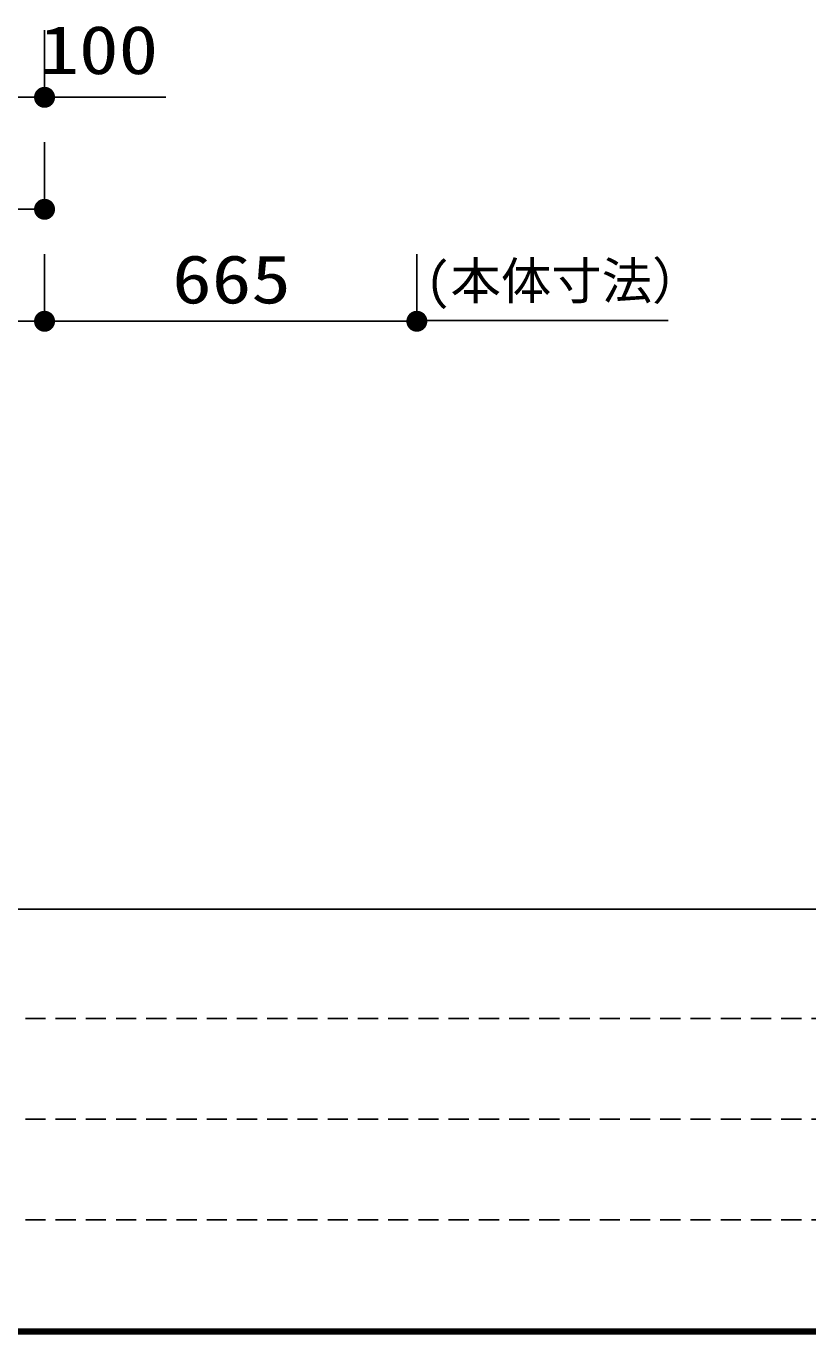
# Model space of a CAD drawing. Units: millimetres, scale not verified. Extents: x -8093 to 8093, y -5792 to 5792.
# Drawn here: x -3674 to -2277, y -5792 to -3457 of the extents above; entities that cross this region are included whole.
import ezdxf
from ezdxf.enums import TextEntityAlignment as Align

# ---------------------------------------------------------------- set-up
doc = ezdxf.new("R2010")
doc.units = ezdxf.units.MM
doc.header["$LTSCALE"] = 30
doc.linetypes.add('DASHED1', pattern=[1.8, 1.2, -0.6])
doc.layers.add('0-0_Axis_waku', color=7, linetype='Continuous', lineweight=25)
doc.layers.add('0-4_00クル-フ-6寸法', color=132, linetype='Continuous', lineweight=25)
doc.styles.add('ＭＳ ゴシック', font='')
doc.styles.get('ＭＳ ゴシック').set_extended_font_data('MS Gothic')

msp = doc.modelspace()

# ---------------------------------------------------------------- linework, layer by layer
at = {"layer": '0-0_Axis_waku'}
for p, q in [((-8085, -5034), (8085, -5034)), ((8092.8, -5791.8), (-8092.8, -5791.8)), ((8092.2, -5791.2), (-8092.2, -5791.2)), ((8091.6, -5790.6), (-8091.6, -5790.6)), ((8091, -5790), (-8091, -5790)), ((8090.4, -5789.4), (-8090.4, -5789.4)), ((8089.8, -5788.8), (-8089.8, -5788.8)), ((8089.2, -5788.2), (-8089.2, -5788.2)), ((8088.6, -5787.6), (-8088.6, -5787.6)), ((8088, -5787), (-8088, -5787)), ((8087.4, -5786.4), (-8087.4, -5786.4)), ((8086.8, -5785.8), (-8086.8, -5785.8)), ((8086.2, -5785.2), (-8086.2, -5785.2)), ((8085.6, -5784.6), (-8085.6, -5784.6)), ((-8085, -5784), (8085, -5784)), ((8093.4, -5792.4), (-8093.4, -5792.4))]:
    msp.add_line(p, q, dxfattribs=at)
at = {"layer": '0-0_Axis_waku', "linetype": 'DASHED1'}
for p, q in [((-75, -5229), (-8085, -5229)), ((-75, -5409), (-8085, -5409)), ((-75, -5589), (-8085, -5589))]:
    msp.add_line(p, q, dxfattribs=at)
at = {"layer": '0-4_00クル-フ-6寸法', "color": 4}
for p, q in [((-3640.74, -3463.91), (-3640.74, -3583.91)), ((-3740.74, -3583.91), (-3640.74, -3583.91)), ((-3640.74, -3583.91), (-3424.12, -3583.91)), ((-3640.74, -3663.91), (-3640.74, -3783.91)), ((-3640.74, -3783.91), (-4430.74, -3783.91)), ((-3640.74, -3863.91), (-3640.74, -3983.91)), ((-3640.74, -3863.91), (-3640.74, -3983.91)), ((-2975.74, -3863.91), (-2975.74, -3983.91)), ((-6040.74, -3983.91), (-3640.74, -3983.91)), ((-3640.74, -3983.91), (-2975.74, -3983.91)), ((-2975.74, -3982.41), (-2527.03, -3982.41))]:
    msp.add_line(p, q, dxfattribs=at)
at = {"layer": '0-4_00クル-フ-6寸法'}
for points in [[(-3640.74, -3583.91), (-3657.18, -3574.88), (-3655.91, -3572.89)], [(-3640.74, -3583.91), (-3655.91, -3572.89), (-3654.41, -3571.07)], [(-3640.74, -3583.91), (-3654.41, -3571.07), (-3652.7, -3569.46)], [(-3640.74, -3583.91), (-3652.7, -3569.46), (-3650.79, -3568.08)], [(-3640.74, -3583.91), (-3650.79, -3568.08), (-3648.73, -3566.94)], [(-3640.74, -3583.91), (-3648.73, -3566.94), (-3646.54, -3566.08)], [(-3640.74, -3583.91), (-3646.54, -3566.08), (-3644.26, -3565.49)], [(-3640.74, -3583.91), (-3644.26, -3565.49), (-3641.92, -3565.2)], [(-3640.74, -3583.91), (-3641.92, -3565.2), (-3639.57, -3565.2)], [(-3640.74, -3583.91), (-3639.57, -3565.2), (-3637.23, -3565.49)], [(-3640.74, -3583.91), (-3637.23, -3565.49), (-3634.95, -3566.08)], [(-3640.74, -3583.91), (-3634.95, -3566.08), (-3632.76, -3566.94)], [(-3640.74, -3583.91), (-3632.76, -3566.94), (-3630.7, -3568.08)], [(-3640.74, -3583.91), (-3630.7, -3568.08), (-3628.79, -3569.46)], [(-3640.74, -3583.91), (-3628.79, -3569.46), (-3627.08, -3571.07)], [(-3640.74, -3583.91), (-3627.08, -3571.07), (-3625.58, -3572.89)], [(-3640.74, -3583.91), (-3625.58, -3572.89), (-3624.31, -3574.88)], [(-3640.74, -3583.91), (-3659.49, -3583.91), (-3659.35, -3581.56)], [(-3640.74, -3583.91), (-3659.35, -3586.26), (-3659.49, -3583.91)], [(-3640.74, -3583.91), (-3659.35, -3581.56), (-3658.91, -3579.25)], [(-3640.74, -3583.91), (-3658.91, -3588.57), (-3659.35, -3586.26)], [(-3640.74, -3583.91), (-3658.91, -3579.25), (-3658.18, -3577.01)], [(-3640.74, -3583.91), (-3658.18, -3590.81), (-3658.91, -3588.57)], [(-3640.74, -3583.91), (-3658.18, -3577.01), (-3657.18, -3574.88)], [(-3640.74, -3583.91), (-3657.18, -3592.94), (-3658.18, -3590.81)], [(-3640.74, -3583.91), (-3655.91, -3594.93), (-3657.18, -3592.94)], [(-3640.74, -3583.91), (-3654.41, -3596.74), (-3655.91, -3594.93)], [(-3640.74, -3583.91), (-3652.7, -3598.36), (-3654.41, -3596.74)], [(-3640.74, -3583.91), (-3650.79, -3599.74), (-3652.7, -3598.36)], [(-3640.74, -3583.91), (-3648.73, -3600.87), (-3650.79, -3599.74)], [(-3640.74, -3583.91), (-3646.54, -3601.74), (-3648.73, -3600.87)], [(-3640.74, -3583.91), (-3644.26, -3602.33), (-3646.54, -3601.74)], [(-3640.74, -3583.91), (-3641.92, -3602.62), (-3644.26, -3602.33)], [(-3640.74, -3583.91), (-3639.57, -3602.62), (-3641.92, -3602.62)], [(-3640.74, -3583.91), (-3624.31, -3574.88), (-3623.31, -3577.01)], [(-3640.74, -3583.91), (-3623.31, -3577.01), (-3622.58, -3579.25)], [(-3640.74, -3583.91), (-3622.58, -3579.25), (-3622.14, -3581.56)], [(-3640.74, -3583.91), (-3622.14, -3581.56), (-3621.99, -3583.91)], [(-3640.74, -3583.91), (-3637.23, -3602.33), (-3639.57, -3602.62)], [(-3640.74, -3583.91), (-3634.95, -3601.74), (-3637.23, -3602.33)], [(-3640.74, -3583.91), (-3632.76, -3600.87), (-3634.95, -3601.74)], [(-3640.74, -3583.91), (-3630.7, -3599.74), (-3632.76, -3600.87)], [(-3640.74, -3583.91), (-3628.79, -3598.36), (-3630.7, -3599.74)], [(-3640.74, -3583.91), (-3627.08, -3596.74), (-3628.79, -3598.36)], [(-3640.74, -3583.91), (-3625.58, -3594.93), (-3627.08, -3596.74)], [(-3640.74, -3583.91), (-3624.31, -3592.94), (-3625.58, -3594.93)], [(-3640.74, -3583.91), (-3623.31, -3590.81), (-3624.31, -3592.94)], [(-3640.74, -3583.91), (-3622.58, -3588.57), (-3623.31, -3590.81)], [(-3640.74, -3583.91), (-3622.14, -3586.26), (-3622.58, -3588.57)], [(-3640.74, -3583.91), (-3621.99, -3583.91), (-3622.14, -3586.26)], [(-3640.74, -3783.91), (-3659.49, -3783.91), (-3659.35, -3781.56)], [(-3640.74, -3783.91), (-3659.35, -3781.56), (-3658.91, -3779.25)], [(-3640.74, -3783.91), (-3658.91, -3779.25), (-3658.18, -3777.01)], [(-3640.74, -3783.91), (-3658.18, -3777.01), (-3657.18, -3774.88)], [(-3640.74, -3783.91), (-3657.18, -3774.88), (-3655.91, -3772.89)], [(-3640.74, -3783.91), (-3655.91, -3772.89), (-3654.41, -3771.07)], [(-3640.74, -3783.91), (-3654.41, -3771.07), (-3652.7, -3769.46)], [(-3640.74, -3783.91), (-3652.7, -3769.46), (-3650.79, -3768.08)], [(-3640.74, -3783.91), (-3650.79, -3768.08), (-3648.73, -3766.94)], [(-3640.74, -3783.91), (-3648.73, -3766.94), (-3646.54, -3766.08)], [(-3640.74, -3783.91), (-3646.54, -3766.08), (-3644.26, -3765.49)], [(-3640.74, -3783.91), (-3644.26, -3765.49), (-3641.92, -3765.2)], [(-3640.74, -3783.91), (-3641.92, -3765.2), (-3639.57, -3765.2)], [(-3640.74, -3783.91), (-3639.57, -3765.2), (-3637.23, -3765.49)], [(-3640.74, -3783.91), (-3637.23, -3765.49), (-3634.95, -3766.08)], [(-3640.74, -3783.91), (-3634.95, -3766.08), (-3632.76, -3766.94)], [(-3640.74, -3783.91), (-3632.76, -3766.94), (-3630.7, -3768.08)], [(-3640.74, -3783.91), (-3630.7, -3768.08), (-3628.79, -3769.46)], [(-3640.74, -3783.91), (-3628.79, -3769.46), (-3627.08, -3771.07)], [(-3640.74, -3783.91), (-3627.08, -3771.07), (-3625.58, -3772.89)], [(-3640.74, -3783.91), (-3625.58, -3772.89), (-3624.31, -3774.88)], [(-3640.74, -3783.91), (-3624.31, -3774.88), (-3623.31, -3777.01)], [(-3640.74, -3783.91), (-3623.31, -3777.01), (-3622.58, -3779.25)], [(-3640.74, -3783.91), (-3622.58, -3779.25), (-3622.14, -3781.56)], [(-3640.74, -3783.91), (-3622.14, -3781.56), (-3621.99, -3783.91)], [(-3640.74, -3783.91), (-3659.35, -3786.26), (-3659.49, -3783.91)], [(-3640.74, -3783.91), (-3658.91, -3788.57), (-3659.35, -3786.26)], [(-3640.74, -3783.91), (-3658.18, -3790.81), (-3658.91, -3788.57)], [(-3640.74, -3783.91), (-3657.18, -3792.94), (-3658.18, -3790.81)], [(-3640.74, -3783.91), (-3655.91, -3794.93), (-3657.18, -3792.94)], [(-3640.74, -3783.91), (-3654.41, -3796.74), (-3655.91, -3794.93)], [(-3640.74, -3783.91), (-3652.7, -3798.36), (-3654.41, -3796.74)], [(-3640.74, -3783.91), (-3650.79, -3799.74), (-3652.7, -3798.36)], [(-3640.74, -3783.91), (-3648.73, -3800.87), (-3650.79, -3799.74)], [(-3640.74, -3783.91), (-3646.54, -3801.74), (-3648.73, -3800.87)], [(-3640.74, -3783.91), (-3644.26, -3802.33), (-3646.54, -3801.74)], [(-3640.74, -3783.91), (-3641.92, -3802.62), (-3644.26, -3802.33)], [(-3640.74, -3783.91), (-3639.57, -3802.62), (-3641.92, -3802.62)], [(-3640.74, -3783.91), (-3637.23, -3802.33), (-3639.57, -3802.62)], [(-3640.74, -3783.91), (-3634.95, -3801.74), (-3637.23, -3802.33)], [(-3640.74, -3783.91), (-3632.76, -3800.87), (-3634.95, -3801.74)], [(-3640.74, -3783.91), (-3630.7, -3799.74), (-3632.76, -3800.87)], [(-3640.74, -3783.91), (-3628.79, -3798.36), (-3630.7, -3799.74)], [(-3640.74, -3783.91), (-3627.08, -3796.74), (-3628.79, -3798.36)], [(-3640.74, -3783.91), (-3625.58, -3794.93), (-3627.08, -3796.74)], [(-3640.74, -3783.91), (-3624.31, -3792.94), (-3625.58, -3794.93)], [(-3640.74, -3783.91), (-3623.31, -3790.81), (-3624.31, -3792.94)], [(-3640.74, -3783.91), (-3622.58, -3788.57), (-3623.31, -3790.81)], [(-3640.74, -3783.91), (-3622.14, -3786.26), (-3622.58, -3788.57)], [(-3640.74, -3783.91), (-3621.99, -3783.91), (-3622.14, -3786.26)], [(-3640.74, -3983.91), (-3654.41, -3971.07), (-3652.7, -3969.46)], [(-3640.74, -3983.91), (-3654.41, -3971.07), (-3652.7, -3969.46)], [(-3640.74, -3983.91), (-3652.7, -3969.46), (-3650.79, -3968.08)], [(-3640.74, -3983.91), (-3652.7, -3969.46), (-3650.79, -3968.08)], [(-3640.74, -3983.91), (-3650.79, -3968.08), (-3648.73, -3966.94)], [(-3640.74, -3983.91), (-3650.79, -3968.08), (-3648.73, -3966.94)], [(-3640.74, -3983.91), (-3648.73, -3966.94), (-3646.54, -3966.08)], [(-3640.74, -3983.91), (-3648.73, -3966.94), (-3646.54, -3966.08)], [(-3640.74, -3983.91), (-3646.54, -3966.08), (-3644.26, -3965.49)], [(-3640.74, -3983.91), (-3646.54, -3966.08), (-3644.26, -3965.49)], [(-3640.74, -3983.91), (-3644.26, -3965.49), (-3641.92, -3965.2)], [(-3640.74, -3983.91), (-3644.26, -3965.49), (-3641.92, -3965.2)], [(-3640.74, -3983.91), (-3641.92, -3965.2), (-3639.57, -3965.2)], [(-3640.74, -3983.91), (-3641.92, -3965.2), (-3639.57, -3965.2)], [(-3640.74, -3983.91), (-3639.57, -3965.2), (-3637.23, -3965.49)], [(-3640.74, -3983.91), (-3639.57, -3965.2), (-3637.23, -3965.49)], [(-3640.74, -3983.91), (-3637.23, -3965.49), (-3634.95, -3966.08)], [(-3640.74, -3983.91), (-3637.23, -3965.49), (-3634.95, -3966.08)], [(-3640.74, -3983.91), (-3634.95, -3966.08), (-3632.76, -3966.94)], [(-3640.74, -3983.91), (-3634.95, -3966.08), (-3632.76, -3966.94)], [(-3640.74, -3983.91), (-3632.76, -3966.94), (-3630.7, -3968.08)], [(-3640.74, -3983.91), (-3632.76, -3966.94), (-3630.7, -3968.08)], [(-3640.74, -3983.91), (-3630.7, -3968.08), (-3628.79, -3969.46)], [(-3640.74, -3983.91), (-3630.7, -3968.08), (-3628.79, -3969.46)], [(-3640.74, -3983.91), (-3628.79, -3969.46), (-3627.08, -3971.07)], [(-3640.74, -3983.91), (-3628.79, -3969.46), (-3627.08, -3971.07)], [(-2975.74, -3983.91), (-2989.41, -3971.07), (-2987.7, -3969.46)], [(-2975.74, -3983.91), (-2987.7, -3969.46), (-2985.79, -3968.08)], [(-2975.74, -3983.91), (-2985.79, -3968.08), (-2983.73, -3966.94)], [(-2975.74, -3983.91), (-2983.73, -3966.94), (-2981.54, -3966.08)], [(-2975.74, -3983.91), (-2981.54, -3966.08), (-2979.26, -3965.49)], [(-2975.74, -3983.91), (-2979.26, -3965.49), (-2976.92, -3965.2)], [(-2975.74, -3983.91), (-2976.92, -3965.2), (-2974.57, -3965.2)], [(-2975.74, -3983.91), (-2974.57, -3965.2), (-2972.23, -3965.49)], [(-2975.74, -3983.91), (-2972.23, -3965.49), (-2969.95, -3966.08)], [(-2975.74, -3983.91), (-2969.95, -3966.08), (-2967.76, -3966.94)], [(-2975.74, -3983.91), (-2967.76, -3966.94), (-2965.7, -3968.08)], [(-2975.74, -3983.91), (-2965.7, -3968.08), (-2963.79, -3969.46)], [(-2975.74, -3983.91), (-2963.79, -3969.46), (-2962.08, -3971.07)], [(-3640.74, -3983.91), (-3659.49, -3983.91), (-3659.35, -3981.56)], [(-3640.74, -3983.91), (-3659.49, -3983.91), (-3659.35, -3981.56)], [(-3640.74, -3983.91), (-3659.35, -3986.26), (-3659.49, -3983.91)], [(-3640.74, -3983.91), (-3659.35, -3986.26), (-3659.49, -3983.91)], [(-3640.74, -3983.91), (-3659.35, -3981.56), (-3658.91, -3979.25)], [(-3640.74, -3983.91), (-3659.35, -3981.56), (-3658.91, -3979.25)], [(-3640.74, -3983.91), (-3658.91, -3988.57), (-3659.35, -3986.26)], [(-3640.74, -3983.91), (-3658.91, -3988.57), (-3659.35, -3986.26)], [(-3640.74, -3983.91), (-3658.91, -3979.25), (-3658.18, -3977.01)], [(-3640.74, -3983.91), (-3658.91, -3979.25), (-3658.18, -3977.01)], [(-3640.74, -3983.91), (-3658.18, -3990.81), (-3658.91, -3988.57)], [(-3640.74, -3983.91), (-3658.18, -3990.81), (-3658.91, -3988.57)], [(-3640.74, -3983.91), (-3658.18, -3977.01), (-3657.18, -3974.88)], [(-3640.74, -3983.91), (-3658.18, -3977.01), (-3657.18, -3974.88)], [(-3640.74, -3983.91), (-3657.18, -3992.94), (-3658.18, -3990.81)], [(-3640.74, -3983.91), (-3657.18, -3992.94), (-3658.18, -3990.81)], [(-3640.74, -3983.91), (-3657.18, -3974.88), (-3655.91, -3972.89)], [(-3640.74, -3983.91), (-3657.18, -3974.88), (-3655.91, -3972.89)], [(-3640.74, -3983.91), (-3655.91, -3994.93), (-3657.18, -3992.94)], [(-3640.74, -3983.91), (-3655.91, -3994.93), (-3657.18, -3992.94)], [(-3640.74, -3983.91), (-3655.91, -3972.89), (-3654.41, -3971.07)], [(-3640.74, -3983.91), (-3655.91, -3972.89), (-3654.41, -3971.07)], [(-3640.74, -3983.91), (-3654.41, -3996.74), (-3655.91, -3994.93)], [(-3640.74, -3983.91), (-3654.41, -3996.74), (-3655.91, -3994.93)], [(-3640.74, -3983.91), (-3652.7, -3998.36), (-3654.41, -3996.74)], [(-3640.74, -3983.91), (-3652.7, -3998.36), (-3654.41, -3996.74)], [(-3640.74, -3983.91), (-3650.79, -3999.74), (-3652.7, -3998.36)], [(-3640.74, -3983.91), (-3650.79, -3999.74), (-3652.7, -3998.36)], [(-3640.74, -3983.91), (-3648.73, -4000.87), (-3650.79, -3999.74)], [(-3640.74, -3983.91), (-3648.73, -4000.87), (-3650.79, -3999.74)], [(-3640.74, -3983.91), (-3646.54, -4001.74), (-3648.73, -4000.87)], [(-3640.74, -3983.91), (-3646.54, -4001.74), (-3648.73, -4000.87)], [(-3640.74, -3983.91), (-3644.26, -4002.33), (-3646.54, -4001.74)], [(-3640.74, -3983.91), (-3644.26, -4002.33), (-3646.54, -4001.74)], [(-3640.74, -3983.91), (-3641.92, -4002.62), (-3644.26, -4002.33)], [(-3640.74, -3983.91), (-3641.92, -4002.62), (-3644.26, -4002.33)], [(-3640.74, -3983.91), (-3639.57, -4002.62), (-3641.92, -4002.62)], [(-3640.74, -3983.91), (-3639.57, -4002.62), (-3641.92, -4002.62)], [(-3640.74, -3983.91), (-3627.08, -3971.07), (-3625.58, -3972.89)], [(-3640.74, -3983.91), (-3627.08, -3971.07), (-3625.58, -3972.89)], [(-3640.74, -3983.91), (-3625.58, -3972.89), (-3624.31, -3974.88)], [(-3640.74, -3983.91), (-3625.58, -3972.89), (-3624.31, -3974.88)], [(-3640.74, -3983.91), (-3624.31, -3974.88), (-3623.31, -3977.01)], [(-3640.74, -3983.91), (-3624.31, -3974.88), (-3623.31, -3977.01)], [(-3640.74, -3983.91), (-3623.31, -3977.01), (-3622.58, -3979.25)], [(-3640.74, -3983.91), (-3623.31, -3977.01), (-3622.58, -3979.25)], [(-3640.74, -3983.91), (-3622.58, -3979.25), (-3622.14, -3981.56)], [(-3640.74, -3983.91), (-3622.58, -3979.25), (-3622.14, -3981.56)], [(-3640.74, -3983.91), (-3622.14, -3981.56), (-3621.99, -3983.91)], [(-3640.74, -3983.91), (-3622.14, -3981.56), (-3621.99, -3983.91)], [(-3640.74, -3983.91), (-3637.23, -4002.33), (-3639.57, -4002.62)], [(-3640.74, -3983.91), (-3634.95, -4001.74), (-3637.23, -4002.33)], [(-3640.74, -3983.91), (-3632.76, -4000.87), (-3634.95, -4001.74)], [(-3640.74, -3983.91), (-3630.7, -3999.74), (-3632.76, -4000.87)], [(-3640.74, -3983.91), (-3628.79, -3998.36), (-3630.7, -3999.74)], [(-3640.74, -3983.91), (-3627.08, -3996.74), (-3628.79, -3998.36)], [(-3640.74, -3983.91), (-3625.58, -3994.93), (-3627.08, -3996.74)], [(-3640.74, -3983.91), (-3624.31, -3992.94), (-3625.58, -3994.93)], [(-3640.74, -3983.91), (-3623.31, -3990.81), (-3624.31, -3992.94)], [(-3640.74, -3983.91), (-3622.58, -3988.57), (-3623.31, -3990.81)], [(-3640.74, -3983.91), (-3622.14, -3986.26), (-3622.58, -3988.57)], [(-3640.74, -3983.91), (-3621.99, -3983.91), (-3622.14, -3986.26)], [(-3640.74, -3983.91), (-3637.23, -4002.33), (-3639.57, -4002.62)], [(-3640.74, -3983.91), (-3634.95, -4001.74), (-3637.23, -4002.33)], [(-3640.74, -3983.91), (-3632.76, -4000.87), (-3634.95, -4001.74)], [(-3640.74, -3983.91), (-3630.7, -3999.74), (-3632.76, -4000.87)], [(-3640.74, -3983.91), (-3628.79, -3998.36), (-3630.7, -3999.74)], [(-3640.74, -3983.91), (-3627.08, -3996.74), (-3628.79, -3998.36)], [(-3640.74, -3983.91), (-3625.58, -3994.93), (-3627.08, -3996.74)], [(-3640.74, -3983.91), (-3624.31, -3992.94), (-3625.58, -3994.93)], [(-3640.74, -3983.91), (-3623.31, -3990.81), (-3624.31, -3992.94)], [(-3640.74, -3983.91), (-3622.58, -3988.57), (-3623.31, -3990.81)], [(-3640.74, -3983.91), (-3622.14, -3986.26), (-3622.58, -3988.57)], [(-3640.74, -3983.91), (-3621.99, -3983.91), (-3622.14, -3986.26)], [(-2975.74, -3983.91), (-2994.49, -3983.91), (-2994.35, -3981.56)], [(-2975.74, -3983.91), (-2994.35, -3986.26), (-2994.49, -3983.91)], [(-2975.74, -3983.91), (-2994.35, -3981.56), (-2993.91, -3979.25)], [(-2975.74, -3983.91), (-2993.91, -3988.57), (-2994.35, -3986.26)], [(-2975.74, -3983.91), (-2993.91, -3979.25), (-2993.18, -3977.01)], [(-2975.74, -3983.91), (-2993.18, -3990.81), (-2993.91, -3988.57)], [(-2975.74, -3983.91), (-2993.18, -3977.01), (-2992.18, -3974.88)], [(-2975.74, -3983.91), (-2992.18, -3992.94), (-2993.18, -3990.81)], [(-2975.74, -3983.91), (-2992.18, -3974.88), (-2990.91, -3972.89)], [(-2975.74, -3983.91), (-2990.91, -3994.93), (-2992.18, -3992.94)], [(-2975.74, -3983.91), (-2990.91, -3972.89), (-2989.41, -3971.07)], [(-2975.74, -3983.91), (-2989.41, -3996.74), (-2990.91, -3994.93)], [(-2975.74, -3983.91), (-2987.7, -3998.36), (-2989.41, -3996.74)], [(-2975.74, -3983.91), (-2985.79, -3999.74), (-2987.7, -3998.36)], [(-2975.74, -3983.91), (-2983.73, -4000.87), (-2985.79, -3999.74)], [(-2975.74, -3983.91), (-2981.54, -4001.74), (-2983.73, -4000.87)], [(-2975.74, -3983.91), (-2979.26, -4002.33), (-2981.54, -4001.74)], [(-2975.74, -3983.91), (-2976.92, -4002.62), (-2979.26, -4002.33)], [(-2975.74, -3983.91), (-2974.57, -4002.62), (-2976.92, -4002.62)], [(-2975.74, -3983.91), (-2962.08, -3971.07), (-2960.58, -3972.89)], [(-2975.74, -3983.91), (-2960.58, -3972.89), (-2959.31, -3974.88)], [(-2975.74, -3983.91), (-2959.31, -3974.88), (-2958.31, -3977.01)], [(-2975.74, -3983.91), (-2958.31, -3977.01), (-2957.58, -3979.25)], [(-2975.74, -3983.91), (-2957.58, -3979.25), (-2957.14, -3981.56)], [(-2975.74, -3983.91), (-2957.14, -3981.56), (-2956.99, -3983.91)], [(-2975.74, -3983.91), (-2972.23, -4002.33), (-2974.57, -4002.62)], [(-2975.74, -3983.91), (-2969.95, -4001.74), (-2972.23, -4002.33)], [(-2975.74, -3983.91), (-2967.76, -4000.87), (-2969.95, -4001.74)], [(-2975.74, -3983.91), (-2965.7, -3999.74), (-2967.76, -4000.87)], [(-2975.74, -3983.91), (-2963.79, -3998.36), (-2965.7, -3999.74)], [(-2975.74, -3983.91), (-2962.08, -3996.74), (-2963.79, -3998.36)], [(-2975.74, -3983.91), (-2960.58, -3994.93), (-2962.08, -3996.74)], [(-2975.74, -3983.91), (-2959.31, -3992.94), (-2960.58, -3994.93)], [(-2975.74, -3983.91), (-2958.31, -3990.81), (-2959.31, -3992.94)], [(-2975.74, -3983.91), (-2957.58, -3988.57), (-2958.31, -3990.81)], [(-2975.74, -3983.91), (-2957.14, -3986.26), (-2957.58, -3988.57)], [(-2975.74, -3983.91), (-2956.99, -3983.91), (-2957.14, -3986.26)]]:
    msp.add_solid(points, dxfattribs=at)

# ---------------------------------------------------------------- texts
at = {"layer": '0-4_00クル-フ-6寸法', "color": 3, "style": 'ＭＳ ゴシック', "width": 1.2}
for s, p in [('100', (-3649.94, -3568.42)), ('665', (-3412.82, -3978.06))]:
    msp.add_text(s, height=86.66, dxfattribs=at).set_placement(p, align=Align.BOTTOM_LEFT)
at = {"layer": '0-4_00クル-フ-6寸法', "color": 4, "style": 'ＭＳ ゴシック'}
msp.add_text('(本体寸法）', height=65.98, dxfattribs=at).set_placement((-2960.46, -3964.45), align=Align.BOTTOM_LEFT)

doc.saveas('drawing.dxf')
